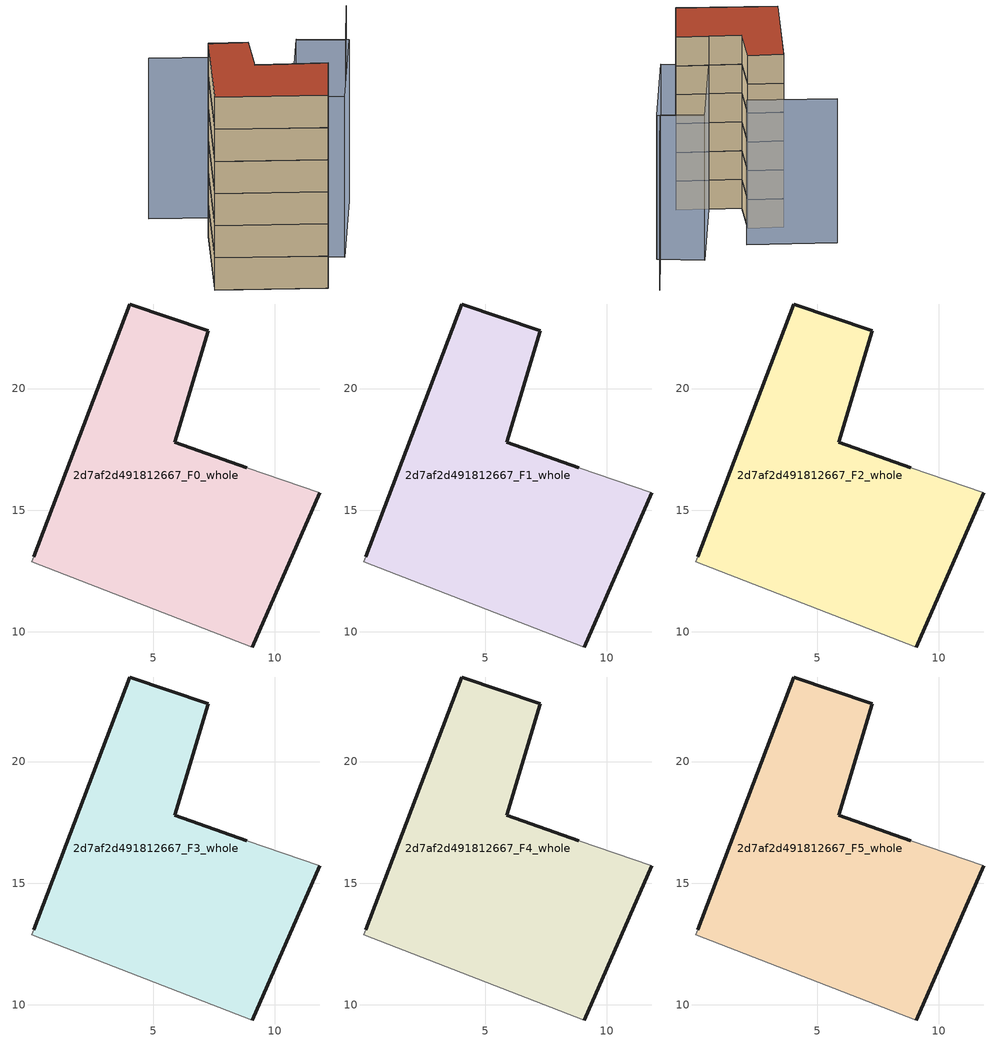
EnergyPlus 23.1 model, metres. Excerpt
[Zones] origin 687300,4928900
2d7af2d491812667_F0_whole
 floor ground (EU_floor_Construction): 9.08,9.38 11.84,15.71 8.85,16.75 5.88,17.79 7.26,22.38 4.03,23.47 0.1,13.08 0.02,12.88 z0
 wall outside (EU_wall_Construction): 0.1,13.08 4.03,23.47 7.26,22.38 5.88,17.79 8.85,16.75 / 11.84,15.71 9.08,9.38 z0:3
 wall adiabatic (EU_wall_Construction): 8.85,16.75 11.84,15.71 / 9.08,9.38 0.02,12.88 0.1,13.08 z0:3
2d7af2d491812667_F1_whole
 floor to 2d7af2d491812667_F0_whole (EU_floor_Construction): 9.08,9.38 11.84,15.71 8.85,16.75 5.88,17.79 7.26,22.38 4.03,23.47 0.1,13.08 0.02,12.88 z3
 wall outside (EU_wall_Construction): 0.1,13.08 4.03,23.47 7.26,22.38 5.88,17.79 8.85,16.75 / 11.84,15.71 9.08,9.38 z3:6
 wall adiabatic (EU_wall_Construction): 8.85,16.75 11.84,15.71 / 9.08,9.38 0.02,12.88 0.1,13.08 z3:6
2d7af2d491812667_F2_whole
 floor to 2d7af2d491812667_F1_whole (EU_floor_Construction): 9.08,9.38 11.84,15.71 8.85,16.75 5.88,17.79 7.26,22.38 4.03,23.47 0.1,13.08 0.02,12.88 z6
 wall outside (EU_wall_Construction): 0.1,13.08 4.03,23.47 7.26,22.38 5.88,17.79 8.85,16.75 / 11.84,15.71 9.08,9.38 z6:9
 wall adiabatic (EU_wall_Construction): 8.85,16.75 11.84,15.71 / 9.08,9.38 0.02,12.88 0.1,13.08 z6:9
2d7af2d491812667_F3_whole
 floor to 2d7af2d491812667_F2_whole (EU_floor_Construction): 9.08,9.38 11.84,15.71 8.85,16.75 5.88,17.79 7.26,22.38 4.03,23.47 0.1,13.08 0.02,12.88 z9
 wall outside (EU_wall_Construction): 0.1,13.08 4.03,23.47 7.26,22.38 5.88,17.79 8.85,16.75 / 11.84,15.71 9.08,9.38 z9:12
 wall adiabatic (EU_wall_Construction): 8.85,16.75 11.84,15.71 / 9.08,9.38 0.02,12.88 0.1,13.08 z9:12
2d7af2d491812667_F4_whole
 floor to 2d7af2d491812667_F3_whole (EU_floor_Construction): 9.08,9.38 11.84,15.71 8.85,16.75 5.88,17.79 7.26,22.38 4.03,23.47 0.1,13.08 0.02,12.88 z12
 wall outside (EU_wall_Construction): 0.1,13.08 4.03,23.47 7.26,22.38 5.88,17.79 8.85,16.75 / 11.84,15.71 9.08,9.38 z12:15
 wall adiabatic (EU_wall_Construction): 8.85,16.75 11.84,15.71 / 9.08,9.38 0.02,12.88 0.1,13.08 z12:15
2d7af2d491812667_F5_whole
 floor to 2d7af2d491812667_F4_whole (EU_floor_Construction): 9.08,9.38 11.84,15.71 8.85,16.75 5.88,17.79 7.26,22.38 4.03,23.47 0.1,13.08 0.02,12.88 z15
 wall outside (EU_wall_Construction): 0.1,13.08 4.03,23.47 7.26,22.38 5.88,17.79 8.85,16.75 / 11.84,15.71 9.08,9.38 z15:18
 wall adiabatic (EU_wall_Construction): 8.85,16.75 11.84,15.71 / 9.08,9.38 0.02,12.88 0.1,13.08 z15:18
 roof outside (EU_roof_Construction): 7.26,22.38 5.88,17.79 8.85,16.75 11.84,15.71 9.08,9.38 0.02,12.88 0.1,13.08 4.03,23.47 z18
shading: 20.64,32.22 17.76,25.66 / 17.76,25.66 13.89,27.37 / 8.85,25.75 0.8,28.82 / 8.85,16.75 13.94,27.49 / 13.94,27.49 18.05,25.55 / 18.05,25.55 12.97,14.8 / 12.97,14.8 8.85,16.75 z0:15
[Building]
EU S2 Campaign: North Axis=0; Terrain=City; Solar Distribution=FullExterior
[Site:Location]
Bologna: Latitude=44.5; Longitude=11.25; Time Zone=1; Elevation=37
[SizingPeriod:WeatherFileDays]
AnnualSizingPeriod: Begin Month=1; Begin Day of Month=1; End Month=12; End Day of Month=31; Day of Week for Start Day=Monday; Use Weather File Daylight Saving Period=No; Use Weather File Rain and Snow Indicators=No
[MATERIAL]
EU_InternalMass_Material: Roughness=MediumRough; Thickness=0.1; Conductivity=1; Density=1800; Specific Heat=900; Thermal Absorptance=0.9; Solar Absorptance=0.7; Visible Absorptance=0.7
[MATERIAL:NOMASS] Roughness=MediumRough; Thermal Absorptance=0.9; Solar Absorptance=0.7; Visible Absorptance=0.7
Name | Thermal Resistance
EU_wall_NoMass | 0.905828
EU_roof_NoMass | 0.37593
EU_floor_NoMass | 0.67114
[CONSTRUCTION]
EU_wall_Construction: EU_wall_NoMass
EU_roof_Construction: EU_roof_NoMass
EU_floor_Construction: EU_floor_NoMass
EU_InternalMass_Construction: EU_InternalMass_Material
[ZONE] Type=1; Multiplier=1; Ceiling Height=autocalculate; Floor Area=autocalculate; Part of Total Floor Area=Yes
Name | Volume
2d7af2d491812667_F0_whole | 250.646
2d7af2d491812667_F1_whole; 2d7af2d491812667_F2_whole; 2d7af2d491812667_F3_whole; 2d7af2d491812667_F4_whole; 2d7af2d491812667_F5_whole | 250.645
[INTERNALMASS] Construction=EU_InternalMass_Construction; Surface Area=83.5485
Name | Zone or ZoneList
2d7af2d491812667_F0_whole_EU_InternalMass | 2d7af2d491812667_F0_whole
2d7af2d491812667_F1_whole_EU_InternalMass | 2d7af2d491812667_F1_whole
2d7af2d491812667_F2_whole_EU_InternalMass | 2d7af2d491812667_F2_whole
2d7af2d491812667_F3_whole_EU_InternalMass | 2d7af2d491812667_F3_whole
2d7af2d491812667_F4_whole_EU_InternalMass | 2d7af2d491812667_F4_whole
2d7af2d491812667_F5_whole_EU_InternalMass | 2d7af2d491812667_F5_whole
[OTHEREQUIPMENT] Fuel Type=Electricity; Design Level Calculation Method=Watts/Area; Power per Zone Floor Area=1; Fraction Latent=0; Fraction Radiant=0; Fraction Lost=0; Carbon Dioxide Generation Rate=0; EndUse Subcategory=EU_Step8_InternalGains
Name | Zone or ZoneList or Space or SpaceList | Schedule
EU_Step8_InternalGain_2d7af2d491812667_F0_whole_f000 | 2d7af2d491812667_F0_whole | EU_Step8_GainSchedule_2d7af2d491812667_F0_whole_f000
EU_Step8_InternalGain_2d7af2d491812667_F1_whole_f000 | 2d7af2d491812667_F1_whole | EU_Step8_GainSchedule_2d7af2d491812667_F1_whole_f000
EU_Step8_InternalGain_2d7af2d491812667_F2_whole_f000 | 2d7af2d491812667_F2_whole | EU_Step8_GainSchedule_2d7af2d491812667_F2_whole_f000
EU_Step8_InternalGain_2d7af2d491812667_F3_whole_f000 | 2d7af2d491812667_F3_whole | EU_Step8_GainSchedule_2d7af2d491812667_F3_whole_f000
EU_Step8_InternalGain_2d7af2d491812667_F4_whole_f000 | 2d7af2d491812667_F4_whole | EU_Step8_GainSchedule_2d7af2d491812667_F4_whole_f000
EU_Step8_InternalGain_2d7af2d491812667_F5_whole_f000 | 2d7af2d491812667_F5_whole | EU_Step8_GainSchedule_2d7af2d491812667_F5_whole_f000
[ZONEVENTILATION:DESIGNFLOWRATE] Schedule=EU_AlwaysOn; Design Flow Rate Calculation Method=AirChanges/Hour; Air Changes per Hour=0.73129; Ventilation Type=Natural; Fan Pressure Rise=0; Fan Total Efficiency=1; Constant Term Coefficient=1; Temperature Term Coefficient=0; Velocity Term Coefficient=0; Velocity Squared Term Coefficient=0; Minimum Indoor Temperature=-100; Maximum Indoor Temperature=100; Delta Temperature=-100; Minimum Outdoor Temperature=-100; Maximum Outdoor Temperature=100; Maximum Wind Speed=40
Name | Zone or ZoneList or Space or SpaceList
EU_ConstantAir_2d7af2d491812667_F0_whole | 2d7af2d491812667_F0_whole
EU_ConstantAir_2d7af2d491812667_F1_whole | 2d7af2d491812667_F1_whole
EU_ConstantAir_2d7af2d491812667_F2_whole | 2d7af2d491812667_F2_whole
EU_ConstantAir_2d7af2d491812667_F3_whole | 2d7af2d491812667_F3_whole
EU_ConstantAir_2d7af2d491812667_F4_whole | 2d7af2d491812667_F4_whole
EU_ConstantAir_2d7af2d491812667_F5_whole | 2d7af2d491812667_F5_whole
[HVACTEMPLATE:THERMOSTAT] Constant Heating Setpoint=20; Constant Cooling Setpoint=50
EU_HeatOnly_2d7af2d491812667_F0_whole; EU_HeatOnly_2d7af2d491812667_F1_whole; EU_HeatOnly_2d7af2d491812667_F2_whole; EU_HeatOnly_2d7af2d491812667_F3_whole; EU_HeatOnly_2d7af2d491812667_F4_whole; EU_HeatOnly_2d7af2d491812667_F5_whole
[HVACTEMPLATE:ZONE:IDEALLOADSAIRSYSTEM] System Availability Schedule=EU_AlwaysOn; Maximum Heating Supply Air Temperature=50; Minimum Cooling Supply Air Temperature=13; Maximum Heating Supply Air Humidity Ratio=0.0156; Minimum Cooling Supply Air Humidity Ratio=0.0077; Heating Limit=NoLimit; Cooling Limit=NoLimit; Heating Availability Schedule=EU_AlwaysOn; Cooling Availability Schedule=EU_CoolingOff; Dehumidification Control Type=ConstantSensibleHeatRatio; Cooling Sensible Heat Ratio=0.7; Dehumidification Setpoint=60; Humidification Control Type=None; Humidification Setpoint=30; Outdoor Air Method=None; Outdoor Air Flow Rate per Person=0.00944; Outdoor Air Flow Rate per Zone Floor Area=0; Outdoor Air Flow Rate per Zone=0; Demand Controlled Ventilation Type=None; Outdoor Air Economizer Type=NoEconomizer; Heat Recovery Type=None; Sensible Heat Recovery Effectiveness=0.7; Latent Heat Recovery Effectiveness=0.65
Name | Template Thermostat
2d7af2d491812667_F0_whole | EU_HeatOnly_2d7af2d491812667_F0_whole
2d7af2d491812667_F1_whole | EU_HeatOnly_2d7af2d491812667_F1_whole
2d7af2d491812667_F2_whole | EU_HeatOnly_2d7af2d491812667_F2_whole
2d7af2d491812667_F3_whole | EU_HeatOnly_2d7af2d491812667_F3_whole
2d7af2d491812667_F4_whole | EU_HeatOnly_2d7af2d491812667_F4_whole
2d7af2d491812667_F5_whole | EU_HeatOnly_2d7af2d491812667_F5_whole
[SIZING:ZONE] Zone Cooling Design Supply Air Temperature Input Method=SupplyAirTemperature; Zone Cooling Design Supply Air Temperature=13; Zone Heating Design Supply Air Temperature Input Method=SupplyAirTemperature; Zone Heating Design Supply Air Temperature=50; Zone Cooling Design Supply Air Humidity Ratio=0.008; Zone Heating Design Supply Air Humidity Ratio=0.008; Cooling Design Air Flow Method=DesignDay; Cooling Design Air Flow Rate=0; Cooling Minimum Air Flow per Zone Floor Area=0.000762; Cooling Minimum Air Flow=0; Cooling Minimum Air Flow Fraction=0.2; Heating Design Air Flow Method=DesignDay; Heating Design Air Flow Rate=0; Heating Maximum Air Flow per Zone Floor Area=0.002032; Heating Maximum Air Flow=0.141576; Heating Maximum Air Flow Fraction=0.3; Account for Dedicated Outdoor Air System=No; Dedicated Outdoor Air System Control Strategy=NeutralSupplyAir; Dedicated Outdoor Air Low Setpoint Temperature for Design=autosize; Dedicated Outdoor Air High Setpoint Temperature for Design=autosize; Zone Load Sizing Method=Sensible Load Only No Latent Load; Zone Latent Cooling Design Supply Air Humidity Ratio Input Method=HumidityRatioDifference; Zone Cooling Design Supply Air Humidity Ratio Difference=0.005; Zone Latent Heating Design Supply Air Humidity Ratio Input Method=HumidityRatioDifference; Zone Humidification Design Supply Air Humidity Ratio Difference=0.005
2d7af2d491812667_F0_whole; 2d7af2d491812667_F1_whole; 2d7af2d491812667_F2_whole; 2d7af2d491812667_F3_whole; 2d7af2d491812667_F4_whole; 2d7af2d491812667_F5_whole
[SCHEDULE:CONSTANT]
Name | Hourly Value
EU_AlwaysOn | 1
EU_CoolingOff | 0
[SCHEDULE:FILE] Column Number=1; Rows to Skip at Top=0; Number of Hours of Data=8760; Column Separator=Comma; Interpolate to Timestep=No; Minutes per Item=60; Adjust Schedule for Daylight Savings=Yes
Name | File
EU_Step8_GainSchedule_2d7af2d491812667_F0_whole_f000 | ../../schedules/2d7af2d491812667/2d7af2d491812667_F0_whole_f000_gain.csv
EU_Step8_GainSchedule_2d7af2d491812667_F1_whole_f000 | ../../schedules/2d7af2d491812667/2d7af2d491812667_F1_whole_f000_gain.csv
EU_Step8_GainSchedule_2d7af2d491812667_F2_whole_f000 | ../../schedules/2d7af2d491812667/2d7af2d491812667_F2_whole_f000_gain.csv
EU_Step8_GainSchedule_2d7af2d491812667_F3_whole_f000 | ../../schedules/2d7af2d491812667/2d7af2d491812667_F3_whole_f000_gain.csv
EU_Step8_GainSchedule_2d7af2d491812667_F4_whole_f000 | ../../schedules/2d7af2d491812667/2d7af2d491812667_F4_whole_f000_gain.csv
EU_Step8_GainSchedule_2d7af2d491812667_F5_whole_f000 | ../../schedules/2d7af2d491812667/2d7af2d491812667_F5_whole_f000_gain.csv
